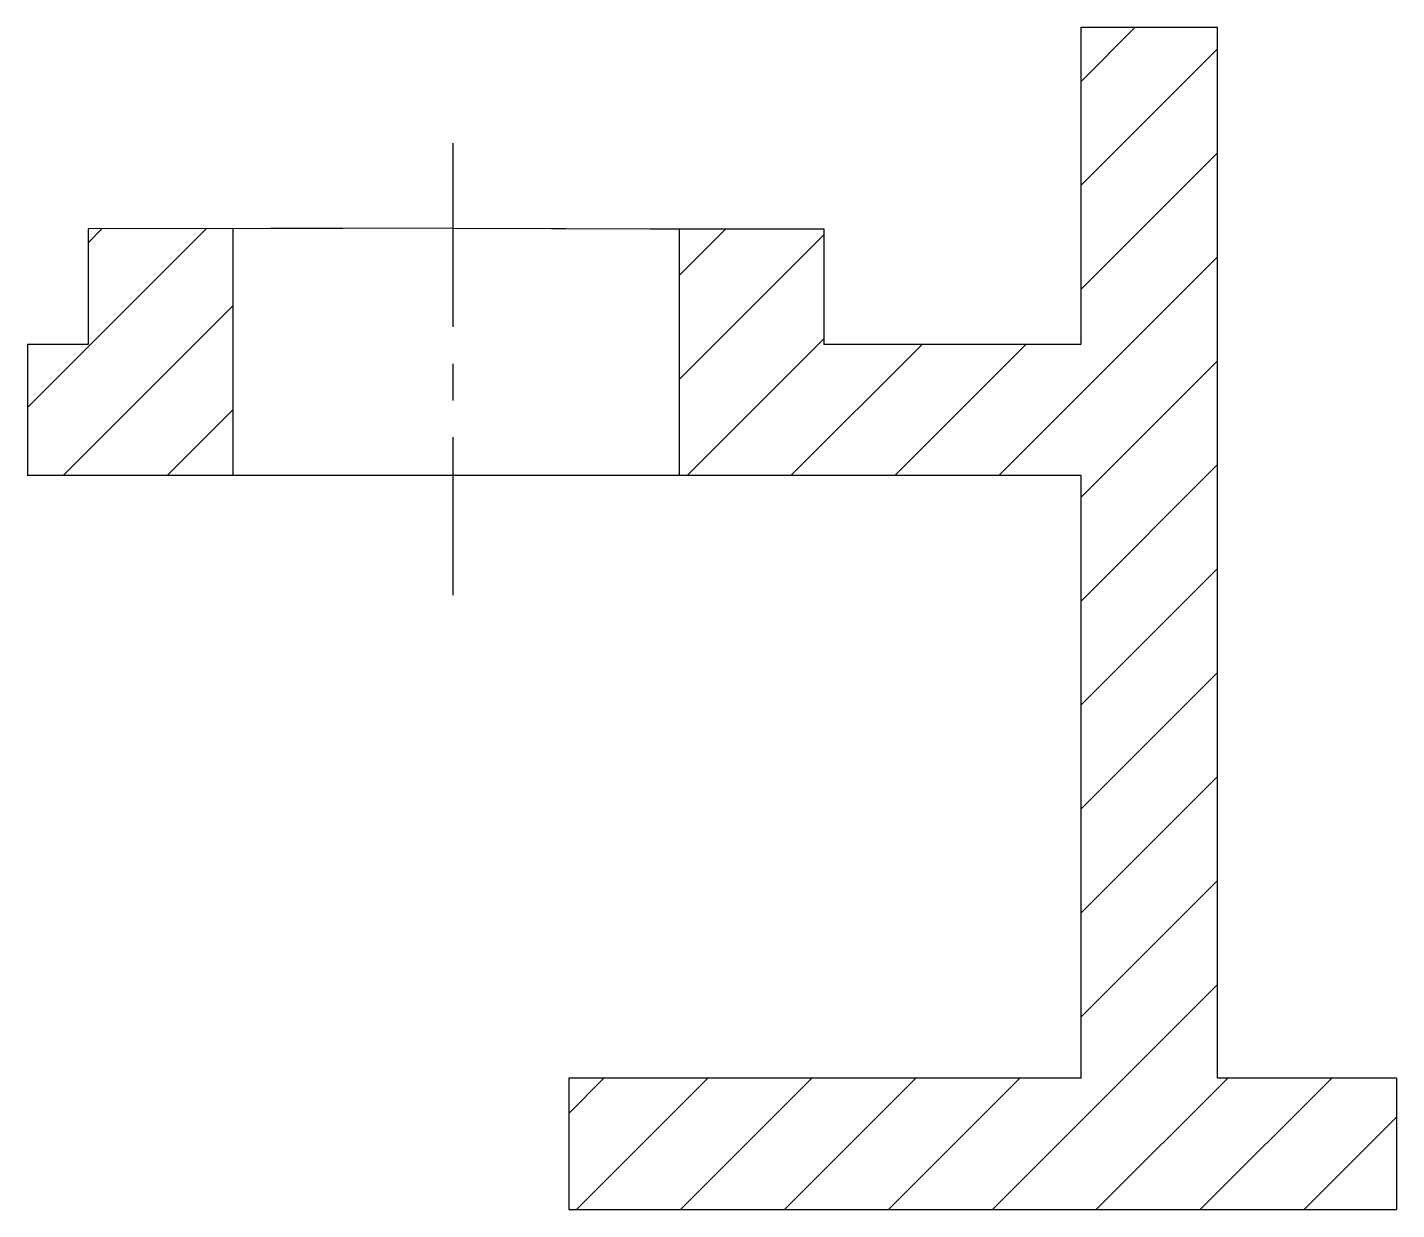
# Model space of a CAD drawing. Header units: millimetres. Extents: x -137 to 99, y 19 to 224.
import ezdxf

# ---------------------------------------------------------------- set-up
doc = ezdxf.new("R2010")
doc.units = ezdxf.units.MM
doc.linetypes.add('CENTER', pattern=[50.8, 31.75, -6.35, 6.35, -6.35])
doc.layers.add('点画线', color=1, linetype='CENTER')
doc.layers.add('细实线', color=5, linetype='Continuous')

# ---------------------------------------------------------------- blocks, each defined once
blk = doc.blocks.new('机架')
at = {"layer": '细实线'}
h = blk.add_hatch(dxfattribs=at)
h.set_pattern_fill('ANSI31', color=256, scale=4, style=0)
h.set_pattern_definition([(45, (-99.15, -19.326), (-8.98026, 8.98026), [])])
h.paths.add_polyline_path([(-30.92, 204.29), (-54.49, 204.29), (-54.49, 149.55), (-98.96, 149.55), (-98.96, 169.5), (-123.96, 169.5), (-123.96, 149.47), (-123.96, 126.85), (-54.49, 126.85), (-54.49, 22.7), (-143.01, 22.7), (-143.01, 0), (0, 0), (0, 22.7), (-30.92, 22.7)])
h.paths.add_polyline_path([(-201.05, 169.53), (-226.05, 169.5), (-226.05, 149.55), (-236.57, 149.55), (-236.57, 126.85), (-201.05, 126.85), (-201.05, 149.47)])
for p, q in [((-54.49, 149.55), (-54.49, 204.29)), ((-54.49, 204.29), (-30.92, 204.29)), ((-30.92, 22.7), (-30.92, 204.29)), ((-163.06, 169.57), (-226.05, 169.5)), ((-226.05, 169.5), (-226.05, 149.47)), ((-163.06, 169.57), (-201.05, 169.5)), ((-201.05, 169.5), (-201.05, 149.47)), ((-163.06, 169.57), (-128.96, 169.5)), ((-163.06, 169.57), (-123.96, 169.5)), ((-128.96, 169.5), (-98.96, 169.5)), ((-123.96, 169.5), (-123.96, 149.47)), ((-98.96, 169.5), (-98.96, 149.47)), ((-236.57, 149.55), (-236.57, 126.85)), ((-236.57, 149.55), (-226.05, 149.55)), ((-201.05, 149.47), (-201.05, 126.85)), ((-123.96, 149.47), (-123.96, 126.85)), ((-98.96, 149.55), (-54.49, 149.55)), ((-54.49, 126.85), (-236.57, 126.85)), ((-54.49, 22.7), (-54.49, 126.85)), ((-143.01, 22.7), (-143.01, 0)), ((-54.49, 22.7), (-143.01, 22.7)), ((0, 22.7), (-30.92, 22.7)), ((0, 22.7), (0, 0)), ((-143.01, 0), (0, 0))]:
    blk.add_line(p, q)
at = {"layer": '点画线'}
blk.add_line((-163.06, 184.26), (-163.06, 106.16), dxfattribs=at)

msp = doc.modelspace()

# ---------------------------------------------------------------- block references
msp.add_blockref('机架', (99.15, 19.33))

doc.saveas('drawing.dxf')
